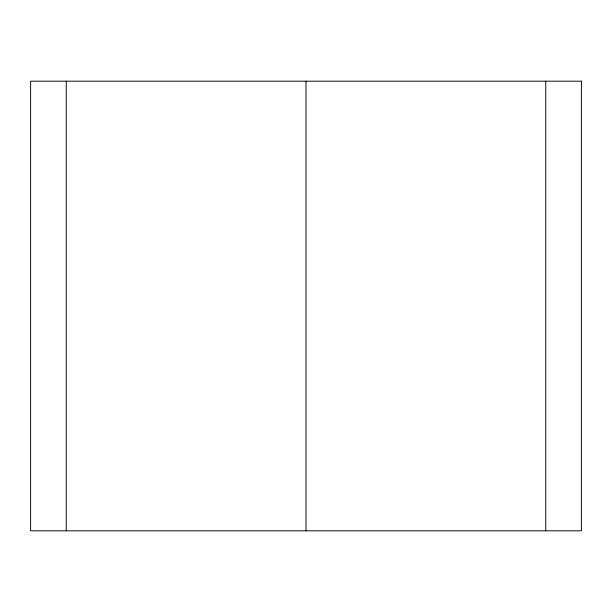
<?xml version="1.0" encoding="UTF-8"?>
<svg xmlns="http://www.w3.org/2000/svg" width="612" height="612" viewBox="0 0 612 612"><rect width="100%" height="100%" fill="white"/><g stroke="black" fill="none" stroke-linecap="round" stroke-linejoin="round"><path stroke-width="0.92" d="M545.751 81.182L545.751 530.818M306 81.182L306 530.818M66.249 81.182L66.249 530.818M581.4 81.182L30.6 81.182L30.6 530.818L581.4 530.818L581.4 81.182"/></g></svg>
